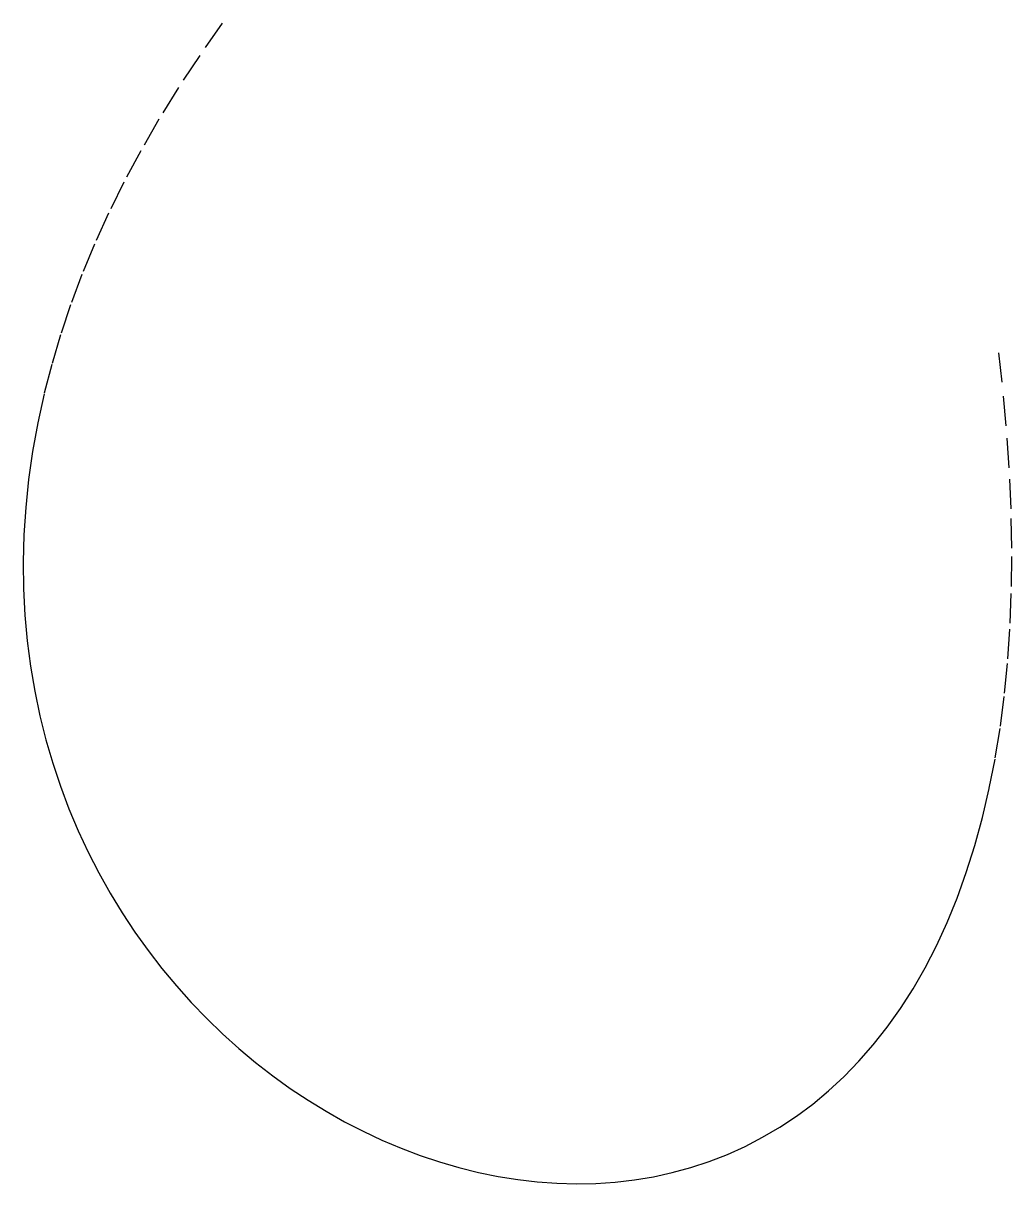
# Model space of a CAD drawing. Extents: x 4.89 to 8.21, y 8.08 to 11.98.
import ezdxf

# ---------------------------------------------------------------- set-up
doc = ezdxf.new("R2010")
doc.units = 0
doc.linetypes.add('DOT', pattern=[0.2, 0, -0.2])

msp = doc.modelspace()

# ---------------------------------------------------------------- linework, layer by layer
at = {"linetype": 'DOT'}
msp.add_polyline3d([(5.56, 11.98, 0), (5.484, 11.8717, 0), (5.413, 11.7641, 0), (5.347, 11.6573, 0), (5.2859, 11.5512, 0), (5.2296, 11.4459, 0), (5.178, 11.3415, 0), (5.131, 11.238, 0), (5.0885, 11.1354, 0), (5.0504, 11.0337, 0), (5.0166, 10.9331, 0), (4.9871, 10.8335, 0), (4.9618, 10.7351, 0), (4.9405, 10.6377, 0), (4.9231, 10.5415, 0), (4.9097, 10.4466, 0), (4.9, 10.3529, 0), (4.894, 10.2605, 0), (4.8915, 10.1694, 0), (4.8926, 10.0797, 0), (4.8971, 9.9914, 0), (4.9049, 9.9045, 0), (4.916, 9.8192, 0), (4.9301, 9.7354, 0), (4.9473, 9.6531, 0), (4.9675, 9.5725, 0), (4.9905, 9.4935, 0), (5.0163, 9.4163, 0), (5.0447, 9.3407, 0), (5.0758, 9.267, 0), (5.1093, 9.195, 0), (5.1452, 9.125, 0), (5.1834, 9.0568, 0), (5.2238, 8.9905, 0), (5.2664, 8.9263, 0), (5.3109, 8.864, 0), (5.3574, 8.8038, 0), (5.4058, 8.7457, 0), (5.4559, 8.6898, 0), (5.5076, 8.636, 0), (5.561, 8.5845, 0), (5.6158, 8.5352, 0), (5.6719, 8.4882, 0), (5.7294, 8.4436, 0), (5.7881, 8.4013, 0), (5.8478, 8.3615, 0), (5.9086, 8.3241, 0), (5.9703, 8.2892, 0), (6.0328, 8.2569, 0), (6.0961, 8.2271, 0), (6.16, 8.2, 0), (6.2245, 8.1755, 0), (6.2894, 8.1538, 0), (6.3547, 8.1348, 0), (6.4202, 8.1185, 0), (6.486, 8.1051, 0), (6.5518, 8.0946, 0), (6.6177, 8.087, 0), (6.6834, 8.0823, 0), (6.749, 8.0806, 0), (6.8142, 8.0819, 0), (6.8792, 8.0863, 0), (6.9436, 8.0938, 0), (7.0075, 8.1045, 0), (7.0707, 8.1183, 0), (7.1333, 8.1354, 0), (7.1949, 8.1557, 0), (7.2557, 8.1794, 0), (7.3154, 8.2064, 0), (7.3741, 8.2367, 0), (7.4315, 8.2706, 0), (7.4877, 8.3078, 0), (7.5424, 8.3486, 0), (7.5957, 8.393, 0), (7.6474, 8.4409, 0), (7.6975, 8.4925, 0), (7.7458, 8.5477, 0), (7.7923, 8.6067, 0), (7.8368, 8.6694, 0), (7.8793, 8.7359, 0), (7.9197, 8.8062, 0), (7.9578, 8.8804, 0), (7.9937, 8.9586, 0), (8.0272, 9.0406, 0), (8.0581, 9.1267, 0), (8.0865, 9.2168, 0), (8.1123, 9.311, 0), (8.1352, 9.4093, 0), (8.1553, 9.5117, 0), (8.1725, 9.6184, 0), (8.1866, 9.7293, 0), (8.1975, 9.8444, 0), (8.2053, 9.9639, 0), (8.2097, 10.0878, 0), (8.2107, 10.216, 0), (8.2082, 10.3487, 0), (8.2021, 10.4858, 0), (8.1924, 10.6275, 0), (8.1788, 10.7737, 0), (8.1614, 10.9245, 0)], dxfattribs=at)

doc.saveas('drawing.dxf')
